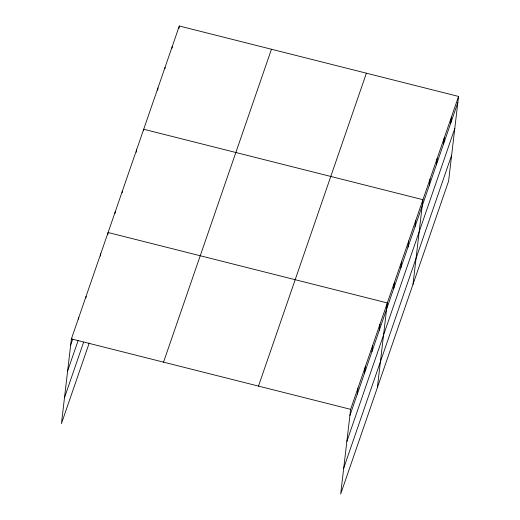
<?xml version="1.0" encoding="UTF-8"?>
<svg xmlns="http://www.w3.org/2000/svg" width="520" height="520" viewBox="0 0 520 520"><rect width="100%" height="100%" fill="white"/><g stroke="black" fill="none" stroke-linecap="round" stroke-linejoin="round"><path stroke-width="0.78" d="M458.549 96.434L350.63 409.338L340.685 494L448.604 181.097L458.549 96.434L179.316 26L71.396 338.904L61.451 423.566L89.232 343.018M78.552 319.163L78.734 317.623M85.891 297.889L86.073 296.348M100.477 256.106L100.75 253.792M107.816 234.826L108.088 232.511L387.322 302.945L377.377 387.615M115.031 213.408L115.213 211.861M122.148 192.751L122.33 191.211M136.305 152.224L136.578 149.91M143.52 130.799L143.702 129.259L422.935 199.693L412.99 284.356M157.677 90.266L157.944 87.952M164.886 68.848L165.067 67.301M172.01 48.191L172.192 46.651M179.042 28.314L179.316 26M357.247 394.225L357.968 388.057M364.585 372.95L365.307 366.782M371.924 351.669L372.645 345.501M379.262 330.395L379.984 324.226M393.725 288.464L394.446 282.295M400.849 267.813L401.57 261.644M407.966 247.162L408.694 240.994M415.09 226.512L415.818 220.344M429.338 185.205L430.06 179.042M436.456 164.554L437.184 158.386M443.579 143.904L444.308 137.735M450.704 123.253L451.432 117.085M70.668 345.066L72.767 338.988M67.626 370.975L78.111 340.574M64.493 397.663L83.623 342.186M163.54 362.141L271.459 49.244M258.486 386.094L366.405 73.19M349.908 415.5L457.828 102.603M346.866 441.409L454.786 128.505M343.726 468.098L451.646 155.194M71.396 338.904L350.63 409.338"/></g></svg>
